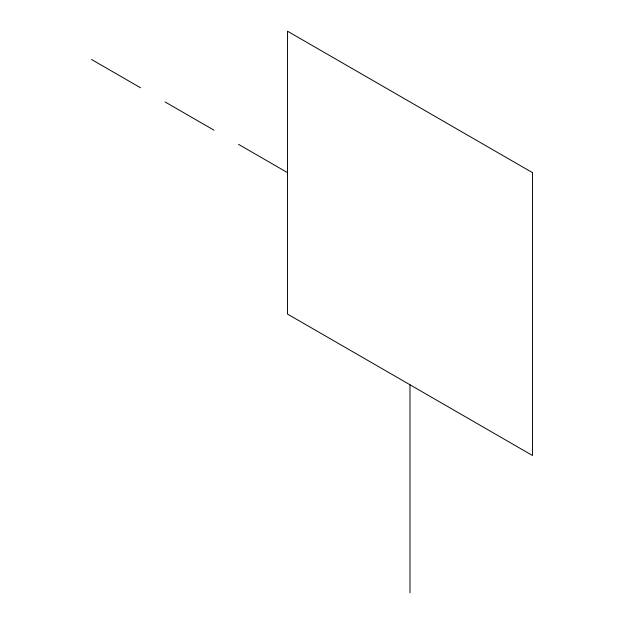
<?xml version="1.0" encoding="UTF-8"?>
<svg xmlns="http://www.w3.org/2000/svg" width="624" height="624" viewBox="0 0 624 624"><rect width="100%" height="100%" fill="white"/><g stroke="black" fill="none" stroke-linecap="round" stroke-linejoin="round"><path stroke-width="0.94" d="M91.533 59.483L140.525 87.773M165.025 101.915L214.016 130.198M238.508 144.339L287.5 172.63M409.984 384.774L409.984 592.8M532.467 172.63L287.5 31.2L287.5 314.059L532.467 455.489L532.467 172.63"/></g></svg>
